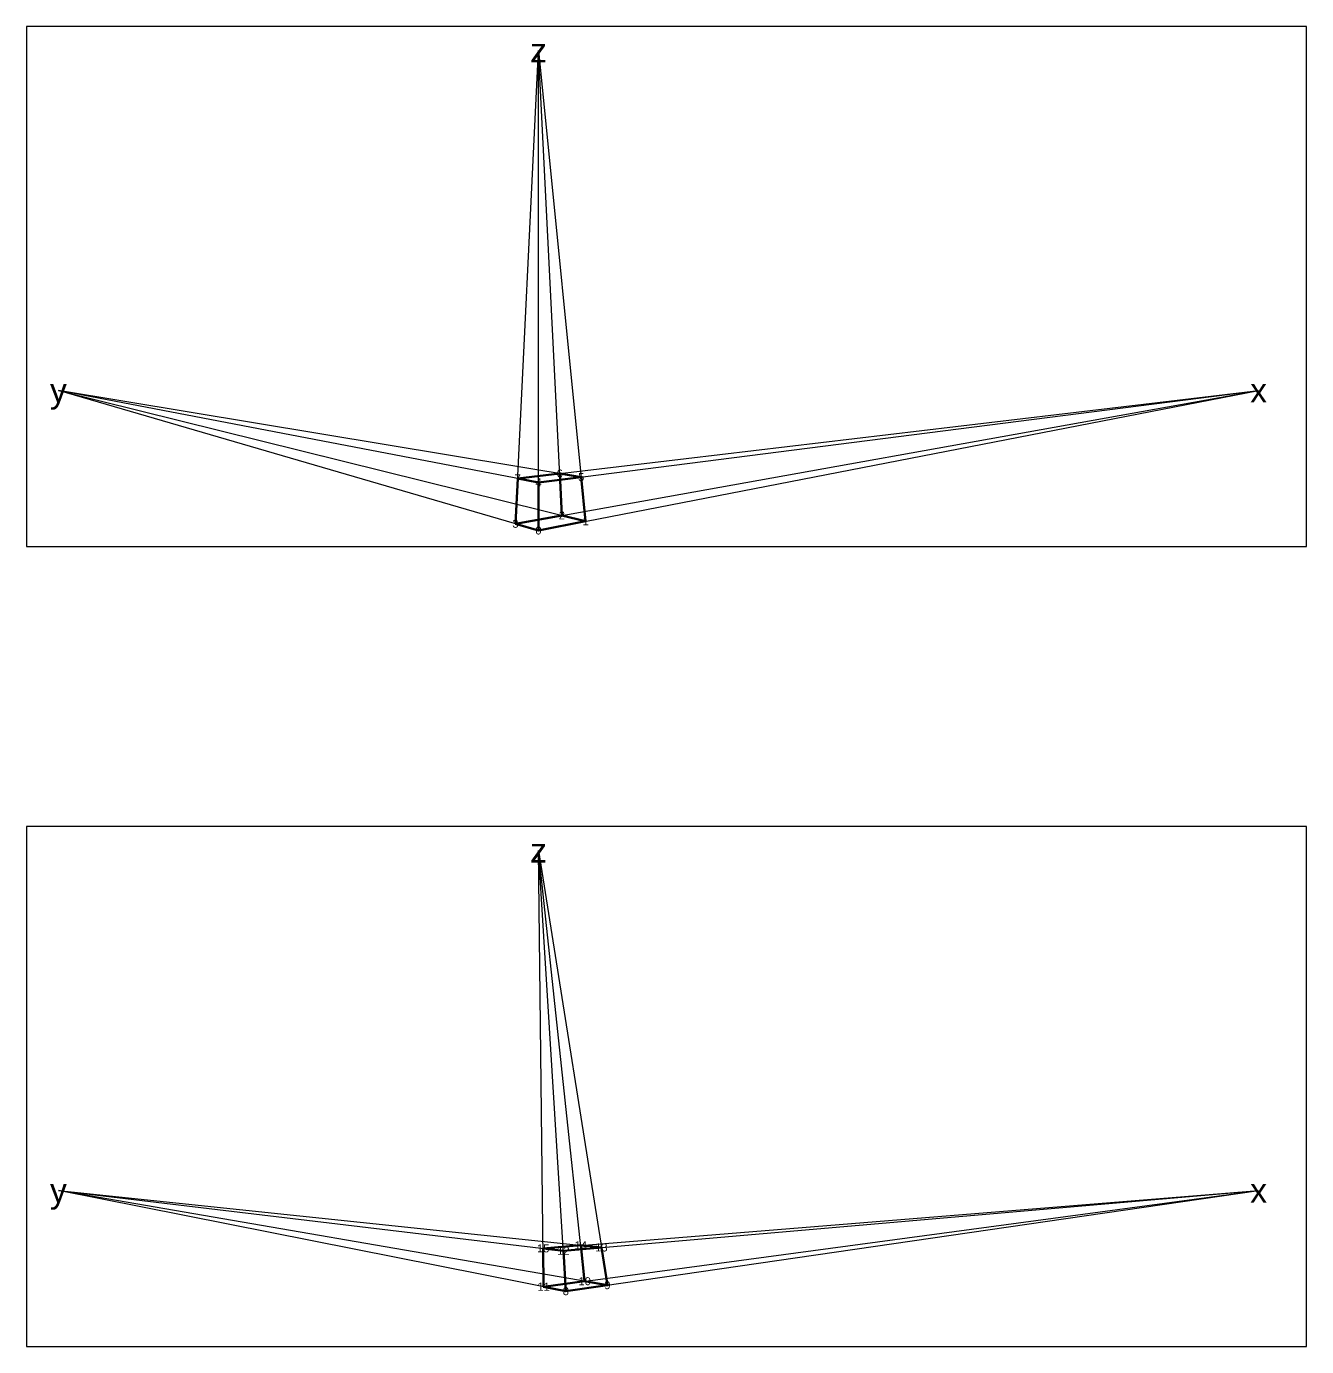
# Model space of a CAD drawing. Header units: millimetres. Extents: x -6400 to 79100, y -20150 to 6300.
# Drawn here: x -6400 to 9600, y -10200 to 6300 of the extents above; entities that cross this region are included whole.
import ezdxf
from ezdxf.enums import TextEntityAlignment as Align

# ---------------------------------------------------------------- set-up
doc = ezdxf.new("R2010")
doc.units = ezdxf.units.MM
for name, color, linetype in [('t', 6, 'Continuous'), ('x', 1, 'Continuous'), ('y', 3, 'Continuous'), ('z', 5, 'Continuous')]:
    doc.layers.add(name, color=color, linetype=linetype)
doc.styles.get("Standard").update_dxf_attribs({"font": 'arial.ttf'})

msp = doc.modelspace()

# ---------------------------------------------------------------- linework, layer by layer
at = {"color": 1}
for p in [(311, -9002), (59, -8972)]:
    msp.add_line(p, (9000, -8250), dxfattribs=at)
for points in [[(-6400, -200), (9600, -200), (9600, 6300), (-6400, 6300)], [(-6400, -10200), (9600, -10200), (9600, -3700), (-6400, -3700)]]:
    msp.add_lwpolyline(points, close=True)
at = {"layer": 't', "lineweight": 50}
for points in [[(-288, 84), (292, 188), (266, 712), (-260, 650)], [(0, 0), (589, 115), (534, 668), (0, 600)], [(292, 188), (589, 115), (534, 668), (266, 712)], [(-288, 84), (0, 0), (0, 600), (-260, 650)], [(64, -9452), (577, -9383), (529, -8934), (59, -8972)], [(342, -9507), (64, -9452), (59, -8972), (311, -9002)], [(342, -9507), (861, -9432), (786, -8961), (311, -9002)], [(529, -8934), (786, -8961), (861, -9432), (577, -9383)]]:
    msp.add_lwpolyline(points, close=True, dxfattribs=at)
at = {"layer": 'x'}
for p, q in [((-288, 84), (9000, 1750)), ((-260, 650), (9000, 1750)), ((0, 600), (9000, 1750)), ((0, 0), (9000, 1750)), ((64, -9452), (9000, -8250)), ((342, -9507), (9000, -8250))]:
    msp.add_line(p, q, dxfattribs=at)
at = {"layer": 'y'}
for p, q in [((0, 600), (-6000, 1750)), ((0, 0), (-6000, 1750)), ((-6000, 1750), (589, 115)), ((534, 668), (-6000, 1750)), ((342, -9507), (-6000, -8250)), ((861, -9432), (-6000, -8250)), ((-6000, -8250), (786, -8961)), ((-6000, -8250), (311, -9002))]:
    msp.add_line(p, q, dxfattribs=at)
at = {"layer": 'z'}
for p, q in [((-288, 84), (0, 6000)), ((0, 6000), (589, 115)), ((292, 188), (0, 6000)), ((0, 0), (0, 6000)), ((0, -4000), (861, -9432)), ((64, -9452), (0, -4000)), ((577, -9383), (0, -4000)), ((342, -9507), (0, -4000))]:
    msp.add_line(p, q, dxfattribs=at)

# ---------------------------------------------------------------- texts
for s, p in [('7', (-260, 650)), ('6', (266, 712)), ('5', (534, 668)), ('4', (0, 600)), ('2', (292, 188)), ('3', (-288, 84)), ('0', (0, 0)), ('1', (589, 115)), ('14', (529, -8934)), ('13', (786, -8961)), ('15', (59, -8972)), ('12', (311, -9002)), ('11', (64, -9452)), ('10', (577, -9383)), ('9', (861, -9432)), ('8', (342, -9507))]:
    msp.add_text(s, height=100).set_placement(p, align=Align.MIDDLE_CENTER)
at = {"layer": 'x'}
for p in [(9000, 1750), (9000, -8250)]:
    msp.add_text('x', height=300, dxfattribs=at).set_placement(p, align=Align.MIDDLE_CENTER)
at = {"layer": 'y'}
for p in [(-6000, 1750), (-6000, -8250)]:
    msp.add_text('y', height=300, dxfattribs=at).set_placement(p, align=Align.MIDDLE_CENTER)
at = {"layer": 'z'}
for p in [(0, 6000), (0, -4000)]:
    msp.add_text('z', height=300, dxfattribs=at).set_placement(p, align=Align.MIDDLE_CENTER)

doc.saveas('drawing.dxf')
